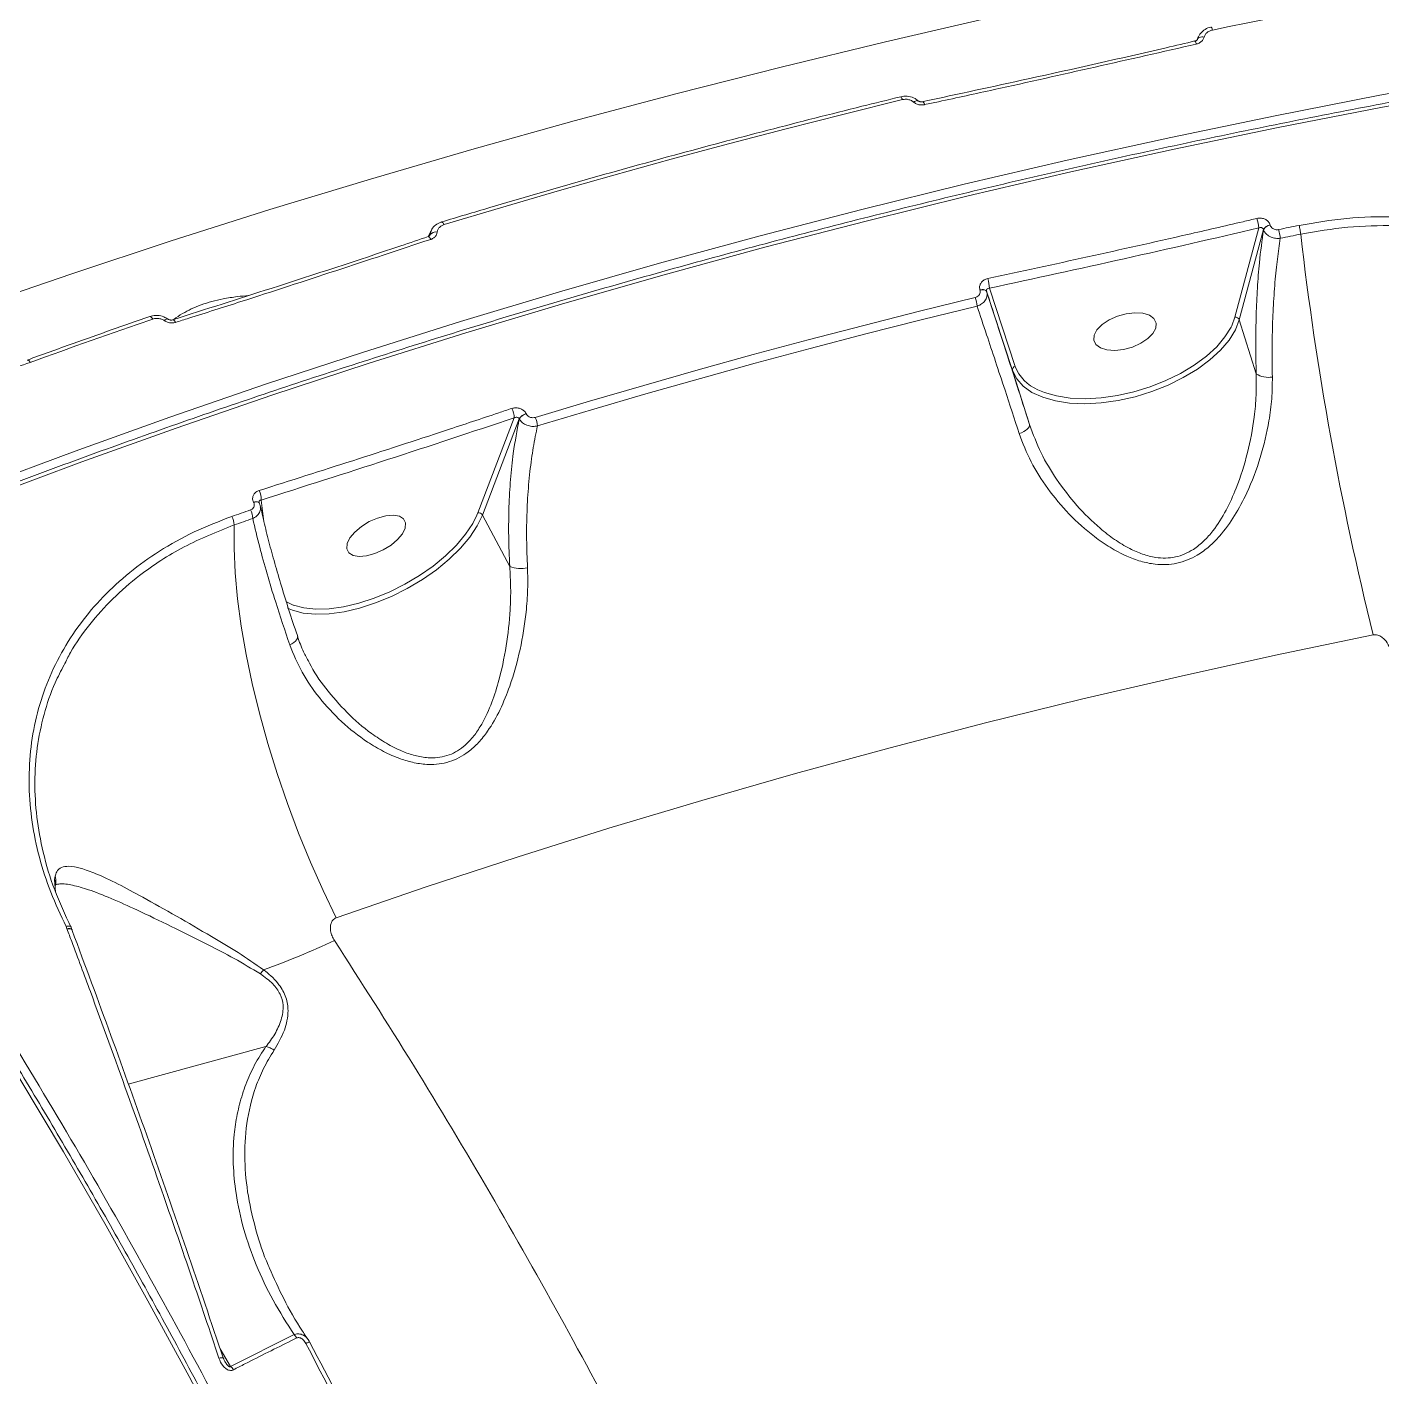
# Model space of a CAD drawing. Header units: millimetres. Extents: x -6104 to 7803, y -6013 to 4803.
# Drawn here: x 1790.3 to 1978.6, y 2465.9 to 2653.5 of the extents above; entities that cross this region are included whole.
import ezdxf

# ---------------------------------------------------------------- set-up
doc = ezdxf.new("R2010")
doc.units = ezdxf.units.MM
doc.layers.add('DIKOM_ОБЪЕКТ', color=7, linetype='Continuous')

msp = doc.modelspace()

# ---------------------------------------------------------------- linework, layer by layer
at = {"layer": 'DIKOM_ОБЪЕКТ', "color": 7, "linetype": 'Continuous', "lineweight": 15}
for p, q in [((1846.078, 2624.375), (1846.069, 2624.372)), ((1846.097, 2624.393), (1846.343, 2624.922)), ((1846.329, 2624.646), (1846.288, 2624.516)), ((1846.477, 2625.16), (1846.329, 2624.646)), ((1846.341, 2624.905), (1846.461, 2625.175)), ((1961.504, 2625.598), (1958.173, 2613.184)), ((1958.778, 2612.84), (1962.142, 2625.381)), ((1962.142, 2625.381), (1962.149, 2625.358)), ((1963.089, 2625.988), (1963.082, 2626.011)), ((1922.743, 2616.984), (1922.75, 2616.962)), ((1923.673, 2616.773), (1927.289, 2605.794)), ((1923.68, 2616.75), (1923.673, 2616.773)), ((1927.639, 2606.351), (1924.059, 2617.219)), ((1958.173, 2613.184), (1957.74, 2612.014)), ((1809.904, 2612.931), (1809.909, 2612.928)), ((1810.611, 2612.83), (1810.601, 2612.827)), ((1961.13, 2605.304), (1958.778, 2612.84)), ((1929.641, 2598.258), (1927.289, 2605.794)), ((1859.7, 2599.761), (1859.689, 2599.782)), ((1858.027, 2599.205), (1852.964, 2585.979)), ((1853.611, 2585.694), (1858.725, 2599.054)), ((1858.725, 2599.054), (1858.736, 2599.033)), ((1821.817, 2587.472), (1821.828, 2587.451)), ((1822.585, 2587.394), (1822.596, 2587.372)), ((1823.256, 2584.787), (1822.872, 2587.778)), ((1852.964, 2585.979), (1852.847, 2585.688)), ((1857.413, 2578.553), (1853.611, 2585.694)), ((1827.304, 2573.177), (1826.315, 2573.655)), ((1827.927, 2568.807), (1827.934, 2568.784)), ((1829.503, 2565.286), (1829.394, 2565.526)), ((1794.236, 2535.471), (1794.164, 2535.021)), ((1794.164, 2535.021), (1794.312, 2533.292)), ((1794.325, 2534.503), (1794.279, 2534.185)), ((1795.755, 2528.487), (1795.887, 2528.18)), ((1796.422, 2528.473), (1796.426, 2528.463)), ((1795.887, 2528.18), (1795.902, 2528.138)), ((1796.603, 2528.05), (1796.615, 2528.014)), ((1823.542, 2511.817), (1804.414, 2506.598)), ((1827.448, 2471.769), (1818.617, 2467.345)), ((1829.654, 2470.674), (1829.433, 2470.994)), ((1818.617, 2467.345), (1817.17, 2469.778))]:
    msp.add_line(p, q, dxfattribs=at)
at = {"layer": 'DIKOM_ОБЪЕКТ', "color": 7, "linetype": 'Continuous', "lineweight": 15, "flags": 128}
for points in [[(1968.475, 2664.034), (1953.663, 2661.131), (1938.912, 2658.07), (1924.231, 2654.854), (1909.628, 2651.485), (1895.111, 2647.963), (1880.687, 2644.292), (1866.365, 2640.473), (1852.152, 2636.507), (1838.057, 2632.398), (1824.087, 2628.148), (1810.25, 2623.759), (1796.553, 2619.233), (1783.004, 2614.573), (1769.61, 2609.782)], [(1955.049, 2653.108), (1957.387, 2653.587), (1959.727, 2654.062), (1962.068, 2654.533), (1964.411, 2655), (1966.755, 2655.462), (1969.102, 2655.92), (1971.449, 2656.374), (1973.798, 2656.823)], [(2016.323, 2650.622), (2007.551, 2649.211), (1992.903, 2646.712), (1978.301, 2644.04), (1963.756, 2641.198), (1949.277, 2638.188), (1934.873, 2635.011), (1920.554, 2631.669), (1906.33, 2628.165), (1892.209, 2624.501), (1878.201, 2620.68), (1864.315, 2616.703), (1850.56, 2612.574), (1836.945, 2608.295), (1823.48, 2603.869), (1810.172, 2599.299), (1797.031, 2594.588), (1784.065, 2589.739), (1771.283, 2584.755), (1758.693, 2579.639), (1746.303, 2574.396)], [(1952.62, 2651.571), (1952.619, 2651.571), (1952.616, 2651.57)], [(1953.909, 2652.131), (1953.735, 2652.148), (1953.568, 2652.147), (1953.412, 2652.127), (1953.273, 2652.088), (1953.156, 2652.033), (1953.064, 2651.963), (1953, 2651.88), (1952.966, 2651.787)], [(1747.389, 2572.951), (1759.741, 2578.179), (1772.293, 2583.279), (1785.037, 2588.248), (1797.964, 2593.082), (1811.066, 2597.779), (1824.333, 2602.336), (1837.758, 2606.748), (1851.332, 2611.014), (1865.046, 2615.131), (1878.89, 2619.096), (1892.856, 2622.906), (1906.934, 2626.559), (1921.116, 2630.052), (1935.392, 2633.383), (1949.752, 2636.551), (1964.188, 2639.552), (1978.689, 2642.386), (1993.247, 2645.049), (2007.851, 2647.541), (2016.539, 2648.939)], [(1848.29, 2626.059), (1856.115, 2628.402), (1863.981, 2630.697), (1871.888, 2632.943), (1879.834, 2635.14), (1887.816, 2637.288), (1895.834, 2639.386), (1903.886, 2641.434), (1911.97, 2643.432)], [(1911.97, 2643.432), (1911.915, 2643.57), (1911.863, 2643.682), (1911.814, 2643.764), (1911.771, 2643.813), (1911.735, 2643.826), (1911.732, 2643.826)], [(1913.533, 2643.087), (1913.657, 2643.172), (1913.777, 2643.238), (1913.891, 2643.283), (1913.994, 2643.306), (1914.084, 2643.307), (1914.158, 2643.285), (1914.201, 2643.255)], [(1914.843, 2643.134), (1914.841, 2643.134), (1914.838, 2643.133)], [(1848.29, 2626.059), (1848.217, 2626.192), (1848.144, 2626.299), (1848.075, 2626.375), (1848.012, 2626.419), (1847.957, 2626.427), (1847.951, 2626.426)], [(1846.444, 2624.013), (1846.364, 2624.145), (1846.285, 2624.251), (1846.21, 2624.326), (1846.142, 2624.368), (1846.083, 2624.376), (1846.078, 2624.375)], [(1846.341, 2624.905), (1846.258, 2624.663), (1846.22, 2624.4)], [(1967.094, 2625.953), (1966.738, 2625.881), (1966.383, 2625.809), (1966.028, 2625.737), (1965.673, 2625.665), (1965.318, 2625.593), (1964.963, 2625.52), (1964.608, 2625.448), (1964.254, 2625.375)], [(1964.482, 2624.161), (1964.837, 2624.234), (1965.191, 2624.306), (1965.546, 2624.379), (1965.901, 2624.451), (1966.256, 2624.523), (1966.611, 2624.595), (1966.966, 2624.667), (1967.32, 2624.739)], [(1923.673, 2616.773), (1923.632, 2616.849), (1923.564, 2616.913), (1923.471, 2616.964), (1923.355, 2617.001), (1923.22, 2617.021), (1923.07, 2617.025), (1922.909, 2617.013), (1922.743, 2616.984)], [(1923.68, 2616.75), (1923.639, 2616.826), (1923.571, 2616.891), (1923.478, 2616.942), (1923.362, 2616.978), (1923.227, 2616.999), (1923.077, 2617.003), (1922.916, 2616.99), (1922.75, 2616.962)], [(1922.089, 2615.94), (1914.328, 2614.025), (1906.598, 2612.06), (1898.901, 2610.047), (1891.238, 2607.985), (1883.611, 2605.876), (1876.022, 2603.719), (1868.471, 2601.515), (1860.962, 2599.264)], [(1807.8, 2612.937), (1807.714, 2613.066), (1807.629, 2613.168), (1807.546, 2613.24), (1807.471, 2613.28), (1807.404, 2613.284), (1807.39, 2613.281)], [(1861.265, 2598.069), (1868.769, 2600.318), (1876.314, 2602.52), (1883.898, 2604.676), (1891.519, 2606.784), (1899.176, 2608.844), (1906.868, 2610.856), (1914.593, 2612.819), (1922.348, 2614.733)], [(1943.074, 2613.662), (1944.292, 2613.802), (1945.396, 2613.731), (1946.298, 2613.453), (1946.923, 2612.992), (1947.222, 2612.384), (1947.169, 2611.678), (1946.771, 2610.933), (1946.057, 2610.208), (1945.088, 2609.562), (1943.94, 2609.048), (1942.707, 2608.706), (1941.49, 2608.566), (1940.385, 2608.637), (1939.484, 2608.915), (1938.859, 2609.376), (1938.56, 2609.984), (1938.612, 2610.69), (1939.011, 2611.435), (1939.724, 2612.16), (1940.694, 2612.806), (1941.841, 2613.32), (1943.074, 2613.662)], [(1790.795, 2606.899), (1792.905, 2607.666), (1795.02, 2608.429), (1797.14, 2609.189), (1799.263, 2609.946), (1801.391, 2610.699), (1803.523, 2611.449), (1805.659, 2612.194), (1807.8, 2612.937)], [(1809.414, 2612.711), (1809.524, 2612.806), (1809.629, 2612.879), (1809.725, 2612.927), (1809.807, 2612.949), (1809.875, 2612.945), (1809.904, 2612.931)], [(1810.986, 2612.471), (1810.906, 2612.603), (1810.825, 2612.708), (1810.748, 2612.782), (1810.676, 2612.824), (1810.613, 2612.83), (1810.611, 2612.83)], [(1927.289, 2605.794), (1927.86, 2604.636), (1928.763, 2603.613), (1929.978, 2602.746), (1931.477, 2602.055), (1933.23, 2601.555), (1935.196, 2601.257), (1937.334, 2601.167), (1939.596, 2601.287), (1941.932, 2601.615), (1944.293, 2602.143), (1946.626, 2602.86), (1948.879, 2603.75), (1951.005, 2604.794), (1952.955, 2605.969), (1954.689, 2607.249), (1956.167, 2608.606), (1957.357, 2610.011), (1958.234, 2611.433), (1958.778, 2612.84)], [(1957.74, 2612.014), (1957.646, 2611.819), (1956.796, 2610.441), (1955.642, 2609.079), (1954.208, 2607.763), (1952.527, 2606.521), (1950.636, 2605.382), (1948.575, 2604.37), (1946.389, 2603.506), (1944.127, 2602.811), (1941.838, 2602.299), (1939.572, 2601.981), (1937.379, 2601.864), (1935.306, 2601.952), (1933.4, 2602.241), (1931.7, 2602.726), (1930.794, 2603.107)], [(1790.795, 2606.899), (1790.705, 2607.026), (1790.614, 2607.126), (1790.526, 2607.197), (1790.445, 2607.234), (1790.373, 2607.237), (1790.362, 2607.234)], [(1929.641, 2598.258), (1929.649, 2598.116), (1929.596, 2597.96), (1929.482, 2597.794), (1929.311, 2597.623), (1929.09, 2597.453), (1928.824, 2597.29), (1928.524, 2597.138), (1928.197, 2597.003)], [(1822.587, 2587.389), (1822.586, 2587.391), (1822.537, 2587.454), (1822.464, 2587.502), (1822.367, 2587.532), (1822.25, 2587.544), (1822.116, 2587.538), (1821.971, 2587.514), (1821.817, 2587.472)], [(1822.596, 2587.372), (1822.548, 2587.433), (1822.475, 2587.48), (1822.378, 2587.511), (1822.261, 2587.523), (1822.128, 2587.517), (1821.982, 2587.492), (1821.828, 2587.451)], [(1822.619, 2587.293), (1822.597, 2587.37), (1822.596, 2587.372)], [(1821.376, 2586.397), (1821.051, 2586.284), (1820.726, 2586.171), (1820.402, 2586.058), (1820.078, 2585.945), (1819.754, 2585.832), (1819.429, 2585.719), (1819.105, 2585.605), (1818.781, 2585.492)], [(1819.115, 2584.307), (1819.438, 2584.42), (1819.762, 2584.533), (1820.086, 2584.647), (1820.41, 2584.76), (1820.734, 2584.873), (1821.059, 2584.986), (1821.383, 2585.098), (1821.707, 2585.211)], [(1826.517, 2572.769), (1827.204, 2572.47), (1828.701, 2572.071), (1830.425, 2571.899), (1832.337, 2571.956), (1834.397, 2572.243), (1836.558, 2572.752), (1838.775, 2573.472), (1840.997, 2574.388), (1843.177, 2575.48), (1845.266, 2576.723), (1847.221, 2578.091), (1848.996, 2579.554), (1850.554, 2581.079), (1851.86, 2582.633), (1852.887, 2584.183), (1853.611, 2585.694)], [(1852.847, 2585.688), (1852.263, 2584.514), (1851.267, 2583.012), (1850, 2581.504), (1848.49, 2580.025), (1846.768, 2578.607), (1844.873, 2577.281), (1842.847, 2576.075), (1840.733, 2575.016), (1838.578, 2574.128), (1836.429, 2573.43), (1834.333, 2572.936), (1832.336, 2572.658), (1830.481, 2572.603), (1828.81, 2572.77), (1827.358, 2573.157), (1827.304, 2573.177)], [(1839.035, 2585.279), (1837.873, 2584.77), (1836.79, 2584.102), (1835.873, 2583.329), (1835.199, 2582.512), (1834.82, 2581.719), (1834.768, 2581.014), (1835.046, 2580.454), (1835.633, 2580.083), (1836.481, 2579.933), (1837.521, 2580.016), (1838.669, 2580.324), (1839.831, 2580.832), (1840.914, 2581.5), (1841.831, 2582.274), (1842.505, 2583.09), (1842.884, 2583.883), (1842.936, 2584.588), (1842.658, 2585.149), (1842.071, 2585.519), (1841.223, 2585.669), (1840.183, 2585.587), (1839.035, 2585.279)], [(1819.115, 2584.307), (1819.1, 2581.105), (1819.263, 2577.677), (1819.602, 2574.05), (1820.115, 2570.252), (1820.797, 2566.312), (1821.644, 2562.262), (1822.648, 2558.132), (1823.802, 2553.955), (1825.096, 2549.764), (1826.522, 2545.59), (1828.067, 2541.467), (1829.72, 2537.426), (1831.467, 2533.5), (1833.296, 2529.718)], [(1827.934, 2568.784), (1827.94, 2568.664), (1827.893, 2568.499), (1827.785, 2568.323), (1827.621, 2568.142), (1827.405, 2567.962), (1827.144, 2567.789), (1826.847, 2567.629)], [(1833.296, 2529.718), (1845.788, 2534), (1858.426, 2538.149), (1871.203, 2542.16), (1884.11, 2546.032), (1897.139, 2549.762), (1910.282, 2553.347), (1923.53, 2556.786), (1936.874, 2560.076), (1950.307, 2563.215), (1963.818, 2566.2), (1977.4, 2569.031)], [(1795.755, 2528.487), (1795.891, 2528.526), (1796.017, 2528.552), (1796.131, 2528.566), (1796.23, 2528.565), (1796.311, 2528.551), (1796.374, 2528.524), (1796.415, 2528.485), (1796.422, 2528.473)], [(1795.887, 2528.18), (1796.048, 2528.204), (1796.197, 2528.212), (1796.329, 2528.204), (1796.439, 2528.18), (1796.524, 2528.142), (1796.581, 2528.089), (1796.602, 2528.05)], [(1795.902, 2528.138), (1796.061, 2528.164), (1796.208, 2528.175), (1796.337, 2528.17), (1796.446, 2528.15), (1796.531, 2528.114), (1796.589, 2528.065), (1796.612, 2528.024)], [(1796.612, 2528.024), (1796.618, 2528.003), (1796.617, 2527.931)], [(1789.36, 2507.307), (1795.387, 2497.174), (1801.315, 2486.895), (1807.139, 2476.478), (1812.855, 2465.933), (1818.456, 2455.267)], [(1829.069, 2470.549), (1829.196, 2470.603), (1829.312, 2470.647), (1829.414, 2470.68), (1829.501, 2470.703), (1829.57, 2470.713), (1829.619, 2470.712), (1829.647, 2470.699), (1829.654, 2470.674)], [(1817.005, 2468.491), (1817.155, 2468.52), (1817.29, 2468.537), (1817.408, 2468.544), (1817.505, 2468.539), (1817.577, 2468.522), (1817.623, 2468.494), (1817.64, 2468.468)], [(1817.64, 2468.468), (1817.642, 2468.457), (1817.633, 2468.41)]]:
    msp.add_lwpolyline(points, dxfattribs=at)
at = {"layer": 'DIKOM_ОБЪЕКТ', "color": 7, "linetype": 'Continuous', "lineweight": 15}
for centre, radius, start, end in [((1954.321, 2653.046), 0.731, 4.86586, 40.15583), ((1952.055, 2651.052), 0.766, 8.305, 42.56443), ((1914.387, 2642.647), 0.667, 7.12685, 46.91846), ((1955.067, 2624.98), 6.466, 5.48558, 17.45032), ((1847.147, 2624.016), 1.033, 79.03772, 142.40161), ((1963.246, 2624.75), 1.272, 97.40593, 150.25208), ((1963.253, 2624.727), 1.271, 97.39897, 150.24901), ((1956.046, 2623.201), 8.49, 6.49523, 14.83851), ((2403.11, 2674.827), 438.659, 186.55662, 193.95626), ((1918.89, 2616.997), 5.174, 2.46094, 17.44417), ((1917.308, 2614.283), 5.06, 5.10965, 19.12468), ((1958.259, 2612.632), 0.558, 21.84559, 98.87175), ((1927.747, 2605.895), 0.469, 103.38561, 192.40119), ((1933.109, 2608.516), 5.883, 201.59117, 246.83147), ((1962.819, 2608.053), 3.226, 238.44362, 280.02099), ((1855.323, 2599.218), 2.704, 359.73709, 28.50802), ((1860.129, 2598.197), 1.646, 105.51411, 148.60097), ((1860.14, 2598.176), 1.645, 105.51224, 148.61647), ((1858.08, 2597.898), 3.19, 3.08627, 25.3705), ((1820.403, 2587.914), 2.473, 356.85547, 28.45085), ((1816.578, 2584.233), 2.538, 1.67927, 29.75737), ((1819.139, 2585.132), 2.57, 1.76382, 29.48691), ((1853.087, 2585.382), 0.609, 30.72021, 101.56488), ((1858.958, 2582.561), 4.295, 248.91459, 282.37738), ((1792.472, 2534.395), 1.804, 352.48814, 20.29836), ((1785.203, 2628.968), 113.058, 289.63692, 295.04046), ((1910.584, 2456.361), 109.585, 142.88584, 143.26515), ((1826.355, 2470.491), 1.681, 28.81363, 49.46862), ((1817.586, 2466.064), 1.644, 29.83547, 51.17734)]:
    msp.add_arc(centre, radius, start, end, dxfattribs=at)
for points, knots in [([(1544.662, 2715.777), (1545.079, 2715.789), (1547.286, 2715.85), (1551.381, 2715.67), (1556.945, 2715.224), (1562.609, 2714.458), (1568.358, 2713.403), (1574.19, 2712.052), (1580.1, 2710.408), (1586.083, 2708.472), (1592.135, 2706.246), (1598.251, 2703.731), (1604.426, 2700.929), (1610.656, 2697.842), (1616.936, 2694.473), (1623.261, 2690.825), (1629.626, 2686.9), (1636.026, 2682.702), (1642.457, 2678.232), (1648.914, 2673.497), (1655.392, 2668.498), (1661.887, 2663.239), (1668.392, 2657.725), (1674.904, 2651.96), (1681.418, 2645.948), (1687.929, 2639.693), (1694.432, 2633.201), (1700.922, 2626.477), (1707.395, 2619.524), (1713.844, 2612.35), (1720.267, 2604.958), (1726.658, 2597.355), (1733.012, 2589.546), (1739.323, 2581.537), (1745.589, 2573.335), (1751.804, 2564.945), (1757.964, 2556.373), (1764.063, 2547.627), (1770.097, 2538.713), (1776.062, 2529.636), (1781.954, 2520.405), (1787.767, 2511.026), (1793.498, 2501.507), (1799.141, 2491.853), (1804.695, 2482.074), (1810.151, 2472.174), (1814.919, 2463.279), (1817.841, 2457.66), (1819.01, 2455.413)], [0, 0, 0, 0, 0.0051792, 0.02739, 0.049613, 0.0718476, 0.0940928, 0.1163476, 0.1386106, 0.1608803, 0.1831557, 0.2054353, 0.2277182, 0.2500034, 0.2722902, 0.2945781, 0.3168661, 0.3391542, 0.3614417, 0.3837286, 0.4060146, 0.4283, 0.450584, 0.4728671, 0.4951491, 0.5174301, 0.5397101, 0.5619887, 0.5842667, 0.6065438, 0.6288198, 0.6510946, 0.6733692, 0.6956425, 0.7179153, 0.7401874, 0.7624589, 0.7847299, 0.8070003, 0.82927, 0.8515394, 0.8738083, 0.8960771, 0.9183452, 0.9406131, 0.9628808, 0.9851481, 1, 1, 1, 1]), ([(1952.988, 2651.8), (1953, 2651.868), (1953.057, 2652.191), (1953.398, 2652.712), (1954.024, 2653.221), (1954.564, 2653.491), (1954.867, 2653.51), (1954.883, 2653.511)], [0, 0, 0, 0, 0.0786925, 0.3739202, 0.6723797, 0.9823531, 1, 1, 1, 1]), ([(1953.909, 2652.131), (1953.959, 2652.265), (1954.058, 2652.532), (1954.4, 2652.855), (1954.753, 2653.036), (1954.982, 2653.092), (1955.049, 2653.108)], [0, 0, 0, 0, 0.2927345, 0.5850942, 0.8788492, 1, 1, 1, 1]), ([(1914.839, 2643.152), (1919.705, 2644.201), (1930.96, 2646.625), (1943.554, 2649.454), (1951.278, 2651.271), (1952.616, 2651.586)], [0, 0, 0, 0, 0.38644186, 0.8937244, 1, 1, 1, 1]), ([(1915.049, 2642.73), (1915.694, 2642.868), (1918.918, 2643.561), (1931.507, 2646.293), (1943.45, 2649.023), (1952.813, 2651.163)], [0, 0, 0, 0, 0.0512251, 0.2561238, 1, 1, 1, 1]), ([(1952.614, 2651.574), (1952.647, 2651.581), (1952.736, 2651.6), (1952.85, 2651.664), (1952.938, 2651.741), (1952.967, 2651.793), (1952.967, 2651.798), (1952.968, 2651.801)], [0, 0, 0, 0, 0.1199169, 0.3295396, 0.548042, 0.8103503, 1, 1, 1, 1]), ([(1952.813, 2651.163), (1952.865, 2651.177), (1953.078, 2651.232), (1953.417, 2651.406), (1953.76, 2651.73), (1953.859, 2651.997), (1953.909, 2652.131)], [0, 0, 0, 0, 0.0963133, 0.3985924, 0.6991049, 1, 1, 1, 1]), ([(1746.831, 2573.277), (1748.799, 2574.122), (1754.508, 2576.573), (1764.086, 2580.55), (1775.615, 2585.17), (1787.304, 2589.678), (1799.142, 2594.074), (1811.125, 2598.354), (1823.246, 2602.518), (1835.499, 2606.561), (1847.875, 2610.483), (1860.37, 2614.281), (1872.975, 2617.953), (1885.685, 2621.496), (1898.492, 2624.91), (1911.389, 2628.192), (1924.369, 2631.34), (1937.426, 2634.354), (1950.552, 2637.23), (1963.74, 2639.968), (1976.982, 2642.566), (1990.273, 2645.02), (2003.439, 2647.314), (2012.189, 2648.715), (2016.481, 2649.402)], [0, 0, 0, 0, 0.0244919, 0.0710308, 0.1175692, 0.164107, 0.2106439, 0.2571802, 0.3037159, 0.3502516, 0.3967859, 0.4433203, 0.489854, 0.536388, 0.582921, 0.6294538, 0.6759861, 0.7225183, 0.7690504, 0.8155822, 0.862113, 0.9086448, 0.9551759, 1, 1, 1, 1]), ([(1847.949, 2626.425), (1850.174, 2627.096), (1856.628, 2629.04), (1867.396, 2632.162), (1880.281, 2635.749), (1893.266, 2639.202), (1903.764, 2641.874), (1909.938, 2643.386), (1911.732, 2643.826)], [0, 0, 0, 0, 0.1066287, 0.3092212, 0.511819, 0.7144132, 0.9170063, 1, 1, 1, 1]), ([(1911.736, 2643.814), (1911.805, 2643.834), (1912.164, 2643.937), (1912.866, 2643.91), (1913.661, 2643.687), (1914.033, 2643.363), (1914.177, 2643.238)], [0, 0, 0, 0, 0.082751, 0.4261121, 0.7781043, 1, 1, 1, 1]), ([(1911.97, 2643.432), (1912.143, 2643.459), (1912.488, 2643.514), (1913.009, 2643.413), (1913.35, 2643.242), (1913.501, 2643.114), (1913.533, 2643.087)], [0, 0, 0, 0, 0.3076914, 0.6158114, 0.9190814, 1, 1, 1, 1]), ([(1913.533, 2643.087), (1913.553, 2643.07), (1913.691, 2642.951), (1914.01, 2642.777), (1914.527, 2642.661), (1914.875, 2642.707), (1915.049, 2642.73)], [0, 0, 0, 0, 0.0523468, 0.3650658, 0.6827059, 1, 1, 1, 1]), ([(1914.202, 2643.258), (1914.214, 2643.246), (1914.247, 2643.215), (1914.37, 2643.154), (1914.54, 2643.115), (1914.707, 2643.109), (1914.8, 2643.13), (1914.837, 2643.138)], [0, 0, 0, 0, 0.1461899, 0.3855292, 0.6190052, 0.8462341, 1, 1, 1, 1]), ([(1846.49, 2625.154), (1846.521, 2625.248), (1846.635, 2625.584), (1847.107, 2626.016), (1847.594, 2626.35), (1847.912, 2626.401), (1847.956, 2626.408)], [0, 0, 0, 0, 0.1500554, 0.5369355, 0.934915, 1, 1, 1, 1]), ([(1961.236, 2626.919), (1960.591, 2626.769), (1957.368, 2626.015), (1944.899, 2623.134), (1933.073, 2620.56), (1923.826, 2618.548)], [0, 0, 0, 0, 0.0517121, 0.258557, 1, 1, 1, 1]), ([(1963.082, 2626.011), (1963.05, 2626.097), (1962.965, 2626.322), (1962.69, 2626.633), (1962.261, 2626.878), (1961.75, 2626.994), (1961.407, 2626.944), (1961.236, 2626.919)], [0, 0, 0, 0, 0.13423212, 0.34696755, 0.5632545, 0.78177971, 1, 1, 1, 1]), ([(2022.164, 2605.477), (2021.511, 2606.492), (2019.739, 2609.243), (2016.036, 2613.187), (2011.215, 2617.262), (2005.796, 2620.678), (1999.91, 2623.419), (1993.642, 2625.442), (1987.114, 2626.726), (1980.438, 2627.247), (1973.708, 2627.07), (1969.299, 2626.325), (1967.094, 2625.953)], [0, 0, 0, 0, 0.0610751, 0.1655861, 0.2701157, 0.3743133, 0.4785924, 0.5830595, 0.6874233, 0.7913132, 0.8955664, 1, 1, 1, 1]), ([(1810.605, 2612.847), (1815.161, 2614.292), (1825.704, 2617.636), (1837.532, 2621.502), (1844.806, 2623.961), (1846.073, 2624.39)], [0, 0, 0, 0, 0.3858405, 0.8929891, 1, 1, 1, 1]), ([(1846.067, 2624.377), (1846.099, 2624.387), (1846.185, 2624.414), (1846.261, 2624.474), (1846.293, 2624.518), (1846.292, 2624.516), (1846.291, 2624.515)], [0, 0, 0, 0, 0.1853334, 0.505762, 0.8378029, 1, 1, 1, 1]), ([(1846.329, 2624.646), (1846.311, 2624.606), (1846.285, 2624.547), (1846.26, 2624.489), (1846.251, 2624.47)], [0, 0, 0, 0, 0.68448566, 1, 1, 1, 1]), ([(1846.444, 2624.013), (1846.484, 2624.028), (1846.677, 2624.098), (1846.978, 2624.287), (1847.263, 2624.628), (1847.317, 2624.896), (1847.344, 2625.03)], [0, 0, 0, 0, 0.0810682, 0.3908935, 0.6951719, 1, 1, 1, 1]), ([(1847.344, 2625.03), (1847.37, 2625.164), (1847.423, 2625.431), (1847.708, 2625.77), (1848.022, 2625.969), (1848.233, 2626.04), (1848.29, 2626.059)], [0, 0, 0, 0, 0.2954387, 0.5903507, 0.8901052, 1, 1, 1, 1]), ([(1924.059, 2617.219), (1930.3, 2618.568), (1942.782, 2621.267), (1955.263, 2624.154), (1961.504, 2625.598)], [0, 0, 0, 0, 0.499919, 1, 1, 1, 1]), ([(1962.149, 2625.358), (1961.944, 2623.856), (1961.595, 2621.294), (1961.288, 2617.255), (1961.117, 2613.492), (1961.051, 2609.512), (1961.104, 2606.707), (1961.13, 2605.304)], [0, 0, 0, 0, 0.2590551, 0.4416271, 0.624197, 0.8120992, 1, 1, 1, 1]), ([(1961.504, 2625.598), (1961.564, 2625.618), (1961.682, 2625.658), (1961.859, 2625.649), (1962.009, 2625.587), (1962.104, 2625.488), (1962.132, 2625.411), (1962.142, 2625.381)], [0, 0, 0, 0, 0.23171411, 0.45609698, 0.66903012, 0.87218589, 1, 1, 1, 1]), ([(1962.149, 2625.358), (1962.221, 2625.202), (1962.371, 2624.875), (1962.773, 2624.529), (1963.264, 2624.274), (1963.824, 2624.119), (1964.262, 2624.147), (1964.482, 2624.161)], [0, 0, 0, 0, 0.2044265, 0.4300945, 0.5634015, 0.7803562, 1, 1, 1, 1]), ([(1964.254, 2625.375), (1964.251, 2625.375), (1964.143, 2625.353), (1963.92, 2625.341), (1963.641, 2625.409), (1963.396, 2625.541), (1963.196, 2625.725), (1963.124, 2625.903), (1963.089, 2625.988)], [0, 0, 0, 0, 0.0043677, 0.2198853, 0.4355717, 0.5683101, 0.7938512, 1, 1, 1, 1]), ([(1967.32, 2624.739), (1967.311, 2624.823), (1967.291, 2624.99), (1967.236, 2625.314), (1967.168, 2625.652), (1967.118, 2625.853), (1967.094, 2625.953)], [0, 0, 0, 0, 0.2500545, 0.5000326, 0.7500714, 1, 1, 1, 1]), ([(1967.32, 2624.739), (1969.489, 2625.105), (1973.813, 2625.835), (1980.419, 2626.013), (1986.974, 2625.507), (1993.377, 2624.254), (1999.529, 2622.278), (2005.304, 2619.602), (2010.622, 2616.258), (2015.368, 2612.279), (2019.413, 2607.912), (2021.489, 2604.655), (2022.474, 2603.111)], [0, 0, 0, 0, 0.1012846, 0.2019579, 0.302663, 0.4039449, 0.5044415, 0.6056791, 0.7065179, 0.8071905, 0.9086085, 1, 1, 1, 1]), ([(1810.986, 2612.471), (1811.591, 2612.663), (1814.613, 2613.62), (1826.421, 2617.384), (1837.644, 2621.1), (1846.444, 2624.013)], [0, 0, 0, 0, 0.0512226, 0.2561265, 1, 1, 1, 1]), ([(1963.38, 2604.876), (1963.362, 2606.188), (1963.325, 2608.813), (1963.405, 2612.614), (1963.588, 2616.285), (1963.877, 2619.683), (1964.19, 2622.283), (1964.409, 2623.693), (1964.482, 2624.161)], [0, 0, 0, 0, 0.1827964, 0.3655921, 0.5537455, 0.7419042, 0.9141912, 1, 1, 1, 1]), ([(1922.75, 2616.962), (1922.754, 2616.947), (1922.785, 2616.841), (1922.797, 2616.633), (1922.716, 2616.395), (1922.564, 2616.188), (1922.364, 2616.029), (1922.174, 2615.968), (1922.089, 2615.94)], [0, 0, 0, 0, 0.0340277, 0.2522773, 0.4705575, 0.5979464, 0.8193416, 1, 1, 1, 1]), ([(1922.348, 2614.733), (1922.516, 2614.797), (1922.892, 2614.94), (1923.287, 2615.269), (1923.591, 2615.679), (1923.759, 2616.137), (1923.745, 2616.528), (1923.688, 2616.724), (1923.68, 2616.75)], [0, 0, 0, 0, 0.1805147, 0.4029193, 0.5309636, 0.7496101, 0.966395, 1, 1, 1, 1]), ([(1923.826, 2618.548), (1923.664, 2618.499), (1923.338, 2618.399), (1922.961, 2618.084), (1922.729, 2617.691), (1922.667, 2617.305), (1922.722, 2617.074), (1922.743, 2616.984)], [0, 0, 0, 0, 0.2182525, 0.4367727, 0.6530051, 0.8657459, 1, 1, 1, 1]), ([(1923.673, 2616.773), (1923.666, 2616.803), (1923.647, 2616.883), (1923.67, 2617.008), (1923.755, 2617.123), (1923.889, 2617.201), (1924.002, 2617.213), (1924.059, 2617.219)], [0, 0, 0, 0, 0.1278301, 0.3309149, 0.5437696, 0.7682177, 1, 1, 1, 1]), ([(1929.641, 2598.258), (1929.232, 2599.535), (1928.414, 2602.09), (1927.234, 2605.762), (1926.102, 2609.279), (1924.883, 2613.049), (1924.121, 2615.392), (1923.68, 2616.75)], [0, 0, 0, 0, 0.1825558, 0.3651189, 0.5530293, 0.7409434, 1, 1, 1, 1]), ([(1821.122, 2616.197), (1820.607, 2616.154), (1819.426, 2616.055), (1817.162, 2615.701), (1814.455, 2614.968), (1812.185, 2613.898), (1811.128, 2613.161), (1810.737, 2612.889)], [0, 0, 0, 0, 0.1310673, 0.3006619, 0.5713357, 0.8412095, 1, 1, 1, 1]), ([(1790.356, 2607.232), (1792.477, 2608.001), (1798.117, 2610.049), (1803.827, 2612.039), (1807.39, 2613.281)], [0, 0, 0, 0, 0.3758599, 1, 1, 1, 1]), ([(1807.396, 2613.268), (1807.459, 2613.294), (1807.787, 2613.425), (1808.464, 2613.458), (1809.286, 2613.317), (1809.708, 2613.026), (1809.885, 2612.904)], [0, 0, 0, 0, 0.0792483, 0.4112201, 0.7527541, 1, 1, 1, 1]), ([(1807.8, 2612.937), (1807.959, 2612.977), (1808.279, 2613.058), (1808.798, 2613.004), (1809.179, 2612.865), (1809.363, 2612.744), (1809.414, 2612.711)], [0, 0, 0, 0, 0.2967988, 0.5940484, 0.8895648, 1, 1, 1, 1]), ([(1922.348, 2614.733), (1922.782, 2613.437), (1923.581, 2611.051), (1924.898, 2607.074), (1926.388, 2602.548), (1927.531, 2599.045), (1928.197, 2597.003)], [0, 0, 0, 0, 0.258078, 0.4750046, 0.6940746, 1, 1, 1, 1]), ([(1809.414, 2612.711), (1809.451, 2612.686), (1809.622, 2612.572), (1809.983, 2612.429), (1810.501, 2612.362), (1810.824, 2612.435), (1810.986, 2612.471)], [0, 0, 0, 0, 0.0855214, 0.3893313, 0.6947968, 1, 1, 1, 1]), ([(1809.911, 2612.931), (1809.93, 2612.917), (1809.983, 2612.878), (1810.121, 2612.822), (1810.295, 2612.791), (1810.469, 2612.792), (1810.558, 2612.817), (1810.602, 2612.829)], [0, 0, 0, 0, 0.1267618, 0.3532683, 0.5704461, 0.7910864, 1, 1, 1, 1]), ([(1774.795, 2603.651), (1777.525, 2603.918), (1781.659, 2604.323), (1786.95, 2605.599), (1789.513, 2606.465), (1790.795, 2606.899)], [0, 0, 0, 0, 0.4927586, 0.7463747, 1, 1, 1, 1]), ([(1928.197, 2597.003), (1928.705, 2595.686), (1929.721, 2593.051), (1932.126, 2589.293), (1935.062, 2585.759), (1938.06, 2583.065), (1940.797, 2581.167), (1942.954, 2580.014), (1945.065, 2579.224), (1947.406, 2578.728), (1950.165, 2578.822), (1952.711, 2579.864), (1954.624, 2581.281), (1956.416, 2583.091), (1958.206, 2585.579), (1960.136, 2589.244), (1961.82, 2593.672), (1962.859, 2598.113), (1963.351, 2601.869), (1963.37, 2603.874), (1963.38, 2604.876)], [0, 0, 0, 0, 0.0727753, 0.1456255, 0.2220853, 0.298515, 0.3409277, 0.3832918, 0.4164817, 0.4496114, 0.4986432, 0.5477899, 0.5808469, 0.6139649, 0.6710831, 0.7283178, 0.8132038, 0.8980765, 0.949048, 1, 1, 1, 1]), ([(1961.13, 2605.304), (1961.145, 2604.322), (1961.174, 2602.346), (1960.829, 2598.672), (1960.008, 2594.299), (1958.639, 2589.947), (1956.995, 2586.312), (1955.478, 2583.864), (1953.904, 2582.067), (1952.236, 2580.689), (1949.941, 2579.682), (1947.437, 2579.664), (1945.318, 2580.22), (1943.39, 2581.065), (1941.41, 2582.276), (1938.891, 2584.233), (1936.118, 2586.993), (1933.387, 2590.54), (1931.119, 2594.314), (1930.137, 2596.933), (1929.641, 2598.258)], [0, 0, 0, 0, 0.051555, 0.1037767, 0.1890719, 0.2766025, 0.3332123, 0.3909222, 0.4225519, 0.4549599, 0.5012659, 0.5475075, 0.579174, 0.611766, 0.653727, 0.6963015, 0.773119, 0.8516216, 0.9249641, 1, 1, 1, 1]), ([(1857.699, 2600.508), (1857.093, 2600.305), (1854.062, 2599.288), (1842.341, 2595.387), (1831.25, 2591.854), (1822.578, 2589.092)], [0, 0, 0, 0, 0.051707, 0.2585527, 1, 1, 1, 1]), ([(1859.689, 2599.782), (1859.641, 2599.864), (1859.515, 2600.076), (1859.185, 2600.356), (1858.717, 2600.558), (1858.192, 2600.626), (1857.863, 2600.548), (1857.699, 2600.508)], [0, 0, 0, 0, 0.1342582, 0.346984, 0.5632172, 0.7816819, 1, 1, 1, 1]), ([(1822.872, 2587.778), (1828.723, 2589.633), (1840.427, 2593.343), (1852.16, 2597.251), (1858.027, 2599.205)], [0, 0, 0, 0, 0.49991896, 1, 1, 1, 1]), ([(1858.736, 2599.033), (1858.435, 2597.472), (1857.921, 2594.812), (1857.495, 2590.666), (1857.278, 2586.828), (1857.23, 2582.791), (1857.352, 2579.966), (1857.413, 2578.553)], [0, 0, 0, 0, 0.2590552, 0.4416282, 0.6241989, 0.8121002, 1, 1, 1, 1]), ([(1858.027, 2599.205), (1858.086, 2599.231), (1858.203, 2599.281), (1858.389, 2599.29), (1858.554, 2599.244), (1858.668, 2599.156), (1858.709, 2599.083), (1858.725, 2599.054)], [0, 0, 0, 0, 0.2316433, 0.4561345, 0.6691892, 0.8722576, 1, 1, 1, 1]), ([(1858.736, 2599.033), (1858.839, 2598.888), (1859.057, 2598.582), (1859.523, 2598.281), (1860.055, 2598.075), (1860.634, 2597.972), (1861.054, 2598.037), (1861.265, 2598.069)], [0, 0, 0, 0, 0.2044108, 0.4300885, 0.5633856, 0.780257, 1, 1, 1, 1]), ([(1860.962, 2599.264), (1860.96, 2599.264), (1860.857, 2599.234), (1860.64, 2599.201), (1860.353, 2599.244), (1860.086, 2599.351), (1859.855, 2599.514), (1859.75, 2599.681), (1859.7, 2599.761)], [0, 0, 0, 0, 0.0044198, 0.2197961, 0.4355656, 0.5682027, 0.7937514, 1, 1, 1, 1]), ([(1859.879, 2578.365), (1859.828, 2579.688), (1859.725, 2582.332), (1859.785, 2586.187), (1860.006, 2589.933), (1860.399, 2593.424), (1860.842, 2596.113), (1861.159, 2597.581), (1861.265, 2598.069)], [0, 0, 0, 0, 0.1827973, 0.3655924, 0.5537474, 0.7419043, 0.9141931, 1, 1, 1, 1]), ([(1822.578, 2589.092), (1822.428, 2589.029), (1822.128, 2588.904), (1821.82, 2588.565), (1821.668, 2588.161), (1821.682, 2587.779), (1821.779, 2587.557), (1821.817, 2587.472)], [0, 0, 0, 0, 0.21827452, 0.43674593, 0.65301428, 0.86573282, 1, 1, 1, 1]), ([(1821.828, 2587.451), (1821.835, 2587.437), (1821.885, 2587.336), (1821.936, 2587.134), (1821.902, 2586.895), (1821.793, 2586.68), (1821.628, 2586.507), (1821.454, 2586.431), (1821.376, 2586.397)], [0, 0, 0, 0, 0.0340396, 0.2522987, 0.470543, 0.5979326, 0.8192678, 1, 1, 1, 1]), ([(1821.707, 2585.211), (1821.862, 2585.289), (1822.207, 2585.461), (1822.538, 2585.817), (1822.748, 2586.242), (1822.833, 2586.582), (1822.766, 2586.803), (1822.752, 2586.852)], [0, 0, 0, 0, 0.2222265, 0.4961033, 0.6537603, 0.9229648, 1, 1, 1, 1]), ([(1822.574, 2587.436), (1822.569, 2587.471), (1822.559, 2587.554), (1822.616, 2587.661), (1822.721, 2587.748), (1822.821, 2587.768), (1822.872, 2587.778)], [0, 0, 0, 0, 0.1852885, 0.4446745, 0.7178372, 1, 1, 1, 1]), ([(1822.57, 2587.436), (1822.569, 2587.435), (1822.566, 2587.432), (1822.583, 2587.402), (1822.59, 2587.392)], [0, 0, 0, 0, 0.6394784, 1, 1, 1, 1]), ([(1822.594, 2587.374), (1822.595, 2587.373), (1822.694, 2587.243), (1822.716, 2587.076), (1822.739, 2586.912)], [0, 0, 0, 0, 0.0113144, 1, 1, 1, 1]), ([(1822.791, 2586.862), (1822.89, 2586.39), (1823.166, 2585.085), (1823.75, 2582.709), (1824.532, 2579.769), (1825.433, 2576.633), (1826.45, 2573.331), (1827.293, 2570.705), (1827.824, 2569.156), (1827.95, 2568.79)], [0, 0, 0, 0, 0.09511176, 0.26338432, 0.43321281, 0.60409529, 0.77553614, 0.94697884, 1, 1, 1, 1]), ([(1818.781, 2585.492), (1817.016, 2584.81), (1813.484, 2583.445), (1808.751, 2580.789), (1804.52, 2577.759), (1800.836, 2574.379), (1797.654, 2570.643), (1795.036, 2566.575), (1792.992, 2562.23), (1791.545, 2557.653), (1790.732, 2552.888), (1790.536, 2547.993), (1790.948, 2543.05), (1791.978, 2538.12), (1793.527, 2533.243), (1795.013, 2530.071), (1795.755, 2528.487)], [0, 0, 0, 0, 0.0751067, 0.15021386, 0.22128181, 0.292577, 0.36364528, 0.43477052, 0.50612398, 0.5772485, 0.64834066, 0.71965895, 0.79075192, 0.86042943, 0.93031886, 1, 1, 1, 1]), ([(1821.707, 2585.211), (1822.011, 2583.911), (1822.57, 2581.517), (1823.669, 2577.562), (1825.013, 2573.081), (1826.172, 2569.636), (1826.847, 2567.629)], [0, 0, 0, 0, 0.2580806, 0.4750069, 0.6940746, 1, 1, 1, 1]), ([(1795.497, 2564.853), (1795.777, 2565.429), (1796.739, 2567.412), (1798.99, 2570.514), (1802.181, 2574.119), (1806.467, 2577.83), (1811.999, 2581.457), (1816.743, 2583.357), (1819.115, 2584.307)], [0, 0, 0, 0, 0.0647035, 0.2226785, 0.3811541, 0.5391306, 0.769563, 1, 1, 1, 1]), ([(1826.847, 2567.629), (1827.375, 2566.344), (1828.43, 2563.772), (1830.92, 2560.197), (1833.961, 2556.901), (1837.048, 2554.459), (1839.844, 2552.794), (1842.027, 2551.826), (1844.136, 2551.215), (1846.441, 2550.917), (1849.088, 2551.239), (1851.427, 2552.485), (1853.119, 2554.051), (1854.659, 2555.997), (1856.139, 2558.62), (1857.668, 2562.431), (1858.943, 2566.991), (1859.664, 2571.524), (1859.953, 2575.335), (1859.904, 2577.356), (1859.879, 2578.365)], [0, 0, 0, 0, 0.0727751, 0.1456227, 0.2220843, 0.298517, 0.340926, 0.3832925, 0.4164812, 0.4496087, 0.4986414, 0.5477891, 0.580845, 0.6139653, 0.6710819, 0.7283176, 0.8132039, 0.8980759, 0.9490484, 1, 1, 1, 1]), ([(1857.413, 2578.553), (1857.47, 2577.568), (1857.585, 2575.584), (1857.467, 2571.874), (1856.988, 2567.434), (1856.047, 2562.983), (1854.818, 2559.232), (1853.613, 2556.675), (1852.294, 2554.762), (1850.84, 2553.256), (1848.742, 2552.067), (1846.328, 2551.84), (1844.224, 2552.214), (1842.275, 2552.893), (1840.243, 2553.931), (1837.63, 2555.668), (1834.709, 2558.184), (1831.876, 2561.522), (1830.111, 2563.931), (1829.527, 2565.232), (1829.503, 2565.286)], [0, 0, 0, 0, 0.0555453, 0.1118093, 0.2037069, 0.2980102, 0.3590012, 0.4211788, 0.4552544, 0.4901724, 0.5400643, 0.5898814, 0.6240007, 0.6591108, 0.7043198, 0.750193, 0.8329572, 0.9175337, 0.9965518, 1, 1, 1, 1]), ([(1873.825, 1958.027), (1873.842, 1958.043), (1876.538, 1960.538), (1881.369, 1966.591), (1888.203, 1976.265), (1894.232, 1987.108), (1899.542, 1998.877), (1904.123, 2011.538), (1908.055, 2025.286), (1911.294, 2040.123), (1913.813, 2056.021), (1915.556, 2072.631), (1916.535, 2089.878), (1916.779, 2107.677), (1916.292, 2126.317), (1915.043, 2145.77), (1913.019, 2165.986), (1910.264, 2186.52), (1906.805, 2207.294), (1902.683, 2228.226), (1897.832, 2249.658), (1892.236, 2271.535), (1885.898, 2293.79), (1878.956, 2315.933), (1871.449, 2337.891), (1863.426, 2359.597), (1854.758, 2381.403), (1845.445, 2403.237), (1835.507, 2425.022), (1825.599, 2445.377), (1815.835, 2464.299), (1806.309, 2481.818), (1796.453, 2499.031), (1786.29, 2515.886), (1775.93, 2532.203), (1765.426, 2547.904), (1755.925, 2561.433), (1749.859, 2569.618), (1747.389, 2572.951)], [0, 0, 0, 0, 0.0001878, 0.0303399, 0.0605166, 0.0906687, 0.1199697, 0.1492932, 0.1785943, 0.2087463, 0.238923, 0.2690751, 0.2983757, 0.3276989, 0.3569995, 0.3871513, 0.4173276, 0.4474793, 0.4767801, 0.5061036, 0.5354043, 0.5655563, 0.5957329, 0.6258848, 0.6551856, 0.6845091, 0.7138099, 0.7439618, 0.7741383, 0.8042902, 0.8297913, 0.8553221, 0.880853, 0.9066258, 0.9323986, 0.9575223, 0.9827031, 1, 1, 1, 1]), ([(1827.921, 2568.807), (1828.18, 2568.085), (1828.612, 2566.88), (1829.252, 2565.743), (1829.508, 2565.287)], [0, 0, 0, 0, 0.5994164, 1, 1, 1, 1]), ([(1977.4, 2569.031), (1977.502, 2569.043), (1977.714, 2569.068), (1978.131, 2568.981), (1978.591, 2568.752), (1979.173, 2568.243), (1979.514, 2567.667), (1979.725, 2567.046), (1979.77, 2566.76), (1979.8, 2566.57)], [0, 0, 0, 0, 0.0767529, 0.160536, 0.3173822, 0.4661342, 0.7624775, 0.8428276, 1, 1, 1, 1]), ([(1796.434, 2528.434), (1795.639, 2530.143), (1794.049, 2533.561), (1792.513, 2538.698), (1791.606, 2543.721), (1791.331, 2548.581), (1791.649, 2553.356), (1792.619, 2557.973), (1793.887, 2561.833), (1795.062, 2564.036), (1795.497, 2564.853)], [0, 0, 0, 0, 0.13912553, 0.27825185, 0.40722507, 0.53660595, 0.66557519, 0.79451329, 0.92386345, 1, 1, 1, 1]), ([(1823.197, 2522.485), (1822.02, 2523.298), (1819.637, 2524.945), (1815.498, 2527.38), (1810.993, 2530.001), (1806.633, 2532.464), (1802.893, 2534.467), (1800.032, 2535.827), (1797.765, 2536.653), (1796.184, 2536.939), (1795.079, 2536.754), (1794.469, 2536.255), (1794.301, 2535.689), (1794.236, 2535.471)], [0, 0, 0, 0, 0.0889099, 0.1801305, 0.3049765, 0.4334609, 0.5379154, 0.6451624, 0.72941, 0.8158761, 0.8847869, 0.9555183, 1, 1, 1, 1]), ([(1794.236, 2535.471), (1794.248, 2535.435), (1794.326, 2535.21), (1794.389, 2534.855), (1794.306, 2534.559), (1794.277, 2534.454)], [0, 0, 0, 0, 0.1099491, 0.6832926, 1, 1, 1, 1]), ([(1794.279, 2534.467), (1794.293, 2534.478), (1794.364, 2534.538), (1794.354, 2534.618), (1794.336, 2534.483), (1794.331, 2534.442)], [0, 0, 0, 0, 0.1350553, 0.7378467, 1, 1, 1, 1]), ([(1794.295, 2534.301), (1794.49, 2534.349), (1795.122, 2534.507), (1796.644, 2534.278), (1798.994, 2533.62), (1801.998, 2532.441), (1805.831, 2530.712), (1810.349, 2528.532), (1814.919, 2526.242), (1819.148, 2524.093), (1821.549, 2522.639), (1822.761, 2521.906)], [0, 0, 0, 0, 0.0434038, 0.1410355, 0.2412731, 0.3639841, 0.4898802, 0.6383705, 0.7907833, 0.8944574, 1, 1, 1, 1]), ([(1796.421, 2528.472), (1796.433, 2528.449), (1796.504, 2528.312), (1796.556, 2528.168), (1796.599, 2528.049)], [0, 0, 0, 0, 0.1678233, 1, 1, 1, 1]), ([(1833.055, 2526.537), (1832.932, 2526.748), (1832.676, 2527.188), (1832.496, 2527.847), (1832.471, 2528.438), (1832.567, 2528.937), (1832.764, 2529.323), (1833.021, 2529.592), (1833.208, 2529.677), (1833.296, 2529.718)], [0, 0, 0, 0, 0.1943962, 0.4037053, 0.5539153, 0.6910207, 0.8350864, 0.9219421, 1, 1, 1, 1]), ([(1795.902, 2528.138), (1796.118, 2527.561), (1797.199, 2524.676), (1800.001, 2517.124), (1804.279, 2505.357), (1808.959, 2492.107), (1813.203, 2479.813), (1815.738, 2472.265), (1817.005, 2468.491)], [0, 0, 0, 0, 0.0299878, 0.1499461, 0.3900569, 0.6301644, 0.8150827, 1, 1, 1, 1]), ([(1817.633, 2468.41), (1815.929, 2473.482), (1812.522, 2483.626), (1807.299, 2498.608), (1802.003, 2513.42), (1798.413, 2523.094), (1796.617, 2527.931)], [0, 0, 0, 0, 0.2492678, 0.4985353, 0.7492678, 1, 1, 1, 1]), ([(1916.885, 2014.338), (1917.161, 2014.597), (1919.652, 2016.927), (1923.966, 2022.14), (1929.768, 2030.026), (1935.252, 2039.137), (1940.377, 2049.425), (1945.042, 2060.986), (1949.104, 2073.559), (1952.518, 2087.15), (1955.247, 2101.735), (1957.205, 2116.833), (1958.423, 2132.347), (1958.947, 2148.178), (1958.795, 2164.755), (1957.933, 2182.052), (1956.343, 2200.026), (1954.008, 2218.68), (1950.9, 2237.966), (1946.987, 2257.932), (1942.302, 2278.286), (1936.97, 2298.541), (1931.08, 2318.521), (1924.709, 2338.151), (1917.69, 2357.983), (1910.026, 2377.958), (1901.733, 2398.009), (1893.05, 2417.58), (1884.034, 2436.621), (1874.741, 2455.091), (1864.974, 2473.409), (1854.74, 2491.495), (1844.092, 2509.337), (1836.733, 2520.805), (1833.055, 2526.537)], [0, 0, 0, 0, 0.00362333, 0.03267751, 0.06202086, 0.09136412, 0.12380246, 0.1562658, 0.18870386, 0.22209805, 0.25551995, 0.28891367, 0.3203315, 0.35177295, 0.38319047, 0.41551451, 0.44786506, 0.48018897, 0.51368225, 0.54717551, 0.58114976, 0.61512431, 0.64703362, 0.67896806, 0.71087771, 0.74371715, 0.77658352, 0.80942335, 0.8407557, 0.87211054, 0.90344315, 0.93562061, 0.96782235, 1, 1, 1, 1]), ([(1822.761, 2521.906), (1823.368, 2521.469), (1824.461, 2520.681), (1825.596, 2519.132), (1826.055, 2517.342), (1825.705, 2515.405), (1824.806, 2513.501), (1823.971, 2512.357), (1823.552, 2511.818), (1823.551, 2511.817)], [0, 0, 0, 0, 0.1595621, 0.2875349, 0.4150435, 0.5934651, 0.7962154, 0.9997296, 1, 1, 1, 1]), ([(1824.664, 2511.284), (1825.193, 2512.181), (1825.933, 2513.435), (1826.495, 2515.383), (1826.674, 2516.888), (1826.425, 2518.64), (1825.35, 2520.597), (1824.086, 2521.798), (1823.291, 2522.413), (1823.197, 2522.485)], [0, 0, 0, 0, 0.2865147, 0.4002761, 0.5163024, 0.6574643, 0.7993933, 0.9763556, 1, 1, 1, 1]), ([(1823.542, 2511.817), (1823.265, 2511.405), (1822.401, 2510.122), (1821.254, 2507.912), (1820.209, 2505.173), (1819.498, 2502.391), (1819.023, 2499.153), (1818.919, 2495.49), (1819.335, 2491.079), (1820.366, 2486.379), (1822.119, 2481.407), (1824.423, 2476.512), (1826.44, 2473.35), (1827.448, 2471.769)], [0, 0, 0, 0, 0.031068, 0.0969224, 0.1628031, 0.2303658, 0.2979423, 0.3965504, 0.4957335, 0.6204826, 0.7452534, 0.8726245, 1, 1, 1, 1]), ([(1823.551, 2511.817), (1823.55, 2511.818), (1823.548, 2511.818), (1823.545, 2511.817), (1823.543, 2511.817), (1823.542, 2511.817)], [0, 0, 0, 0, 0.3533079, 0.8077975, 1, 1, 1, 1]), ([(1824.664, 2511.284), (1824.636, 2511.306), (1824.471, 2511.435), (1824.104, 2511.66), (1823.747, 2511.762), (1823.551, 2511.817)], [0, 0, 0, 0, 0.0843025, 0.4973401, 1, 1, 1, 1]), ([(1824.031, 2481.018), (1823.969, 2481.151), (1823.185, 2482.83), (1822.137, 2486.154), (1820.976, 2491.021), (1820.482, 2496.013), (1820.731, 2501.103), (1821.742, 2505.372), (1823.134, 2508.775), (1824.154, 2510.448), (1824.664, 2511.284)], [0, 0, 0, 0, 0.0138614, 0.1746766, 0.3354658, 0.5002827, 0.6650091, 0.8305739, 0.9153057, 1, 1, 1, 1]), ([(1829.654, 2470.674), (1829.303, 2471.2), (1827.97, 2473.2), (1825.968, 2476.621), (1824.658, 2479.595), (1824.031, 2481.018)], [0, 0, 0, 0, 0.15708654, 0.59671269, 1, 1, 1, 1]), ([(1829.433, 2470.994), (1829.363, 2471.106), (1829.153, 2471.444), (1828.622, 2471.779), (1827.984, 2471.92), (1827.611, 2471.815), (1827.448, 2471.769)], [0, 0, 0, 0, 0.1657212, 0.4968351, 0.7803717, 1, 1, 1, 1]), ([(1819.012, 2466.882), (1819.546, 2467.155), (1822.214, 2468.522), (1825.156, 2469.993), (1827.579, 2471.179), (1827.829, 2471.301)], [0, 0, 0, 0, 0.1831667, 0.9158629, 1, 1, 1, 1]), ([(1827.829, 2471.301), (1827.885, 2471.323), (1828.003, 2471.367), (1828.221, 2471.352), (1828.46, 2471.255), (1828.786, 2471.005), (1828.954, 2470.734), (1829.069, 2470.549)], [0, 0, 0, 0, 0.1211554, 0.2523463, 0.41158606, 0.59930961, 1, 1, 1, 1]), ([(1829.069, 2470.549), (1831.753, 2465.43), (1837.119, 2455.192), (1844.868, 2439.51), (1852.407, 2423.627), (1857.201, 2412.875), (1859.598, 2407.499)], [0, 0, 0, 0, 0.2491207, 0.4982423, 0.7491218, 1, 1, 1, 1]), ([(1860.142, 2407.726), (1857.765, 2413.056), (1853.011, 2423.715), (1845.503, 2439.538), (1837.749, 2455.233), (1832.352, 2465.527), (1829.654, 2470.674)], [0, 0, 0, 0, 0.2491204, 0.4982426, 0.7491208, 1, 1, 1, 1]), ([(1817.005, 2468.491), (1817.156, 2468.129), (1817.371, 2467.614), (1817.879, 2467.076), (1818.264, 2466.841), (1818.631, 2466.773), (1818.864, 2466.812), (1818.982, 2466.867), (1819.012, 2466.882)], [0, 0, 0, 0, 0.4029969, 0.573286, 0.7451254, 0.8533322, 0.9617502, 1, 1, 1, 1]), ([(1817.647, 2468.47), (1817.663, 2468.412), (1817.714, 2468.235), (1817.818, 2468.072), (1817.888, 2467.964)], [0, 0, 0, 0, 0.3329178, 1, 1, 1, 1]), ([(1818.617, 2467.345), (1818.609, 2467.336), (1818.593, 2467.319), (1818.56, 2467.299), (1818.526, 2467.293), (1818.489, 2467.294), (1818.444, 2467.304), (1818.325, 2467.363), (1818.172, 2467.515), (1818.009, 2467.724), (1817.92, 2467.877), (1817.879, 2467.948)], [0, 0, 0, 0, 0.0391582, 0.0795046, 0.1202073, 0.1327128, 0.1766127, 0.2348266, 0.4651448, 0.7534294, 1, 1, 1, 1])]:
    msp.add_open_spline(points, degree=3, knots=knots, dxfattribs=at)

doc.saveas('drawing.dxf')
